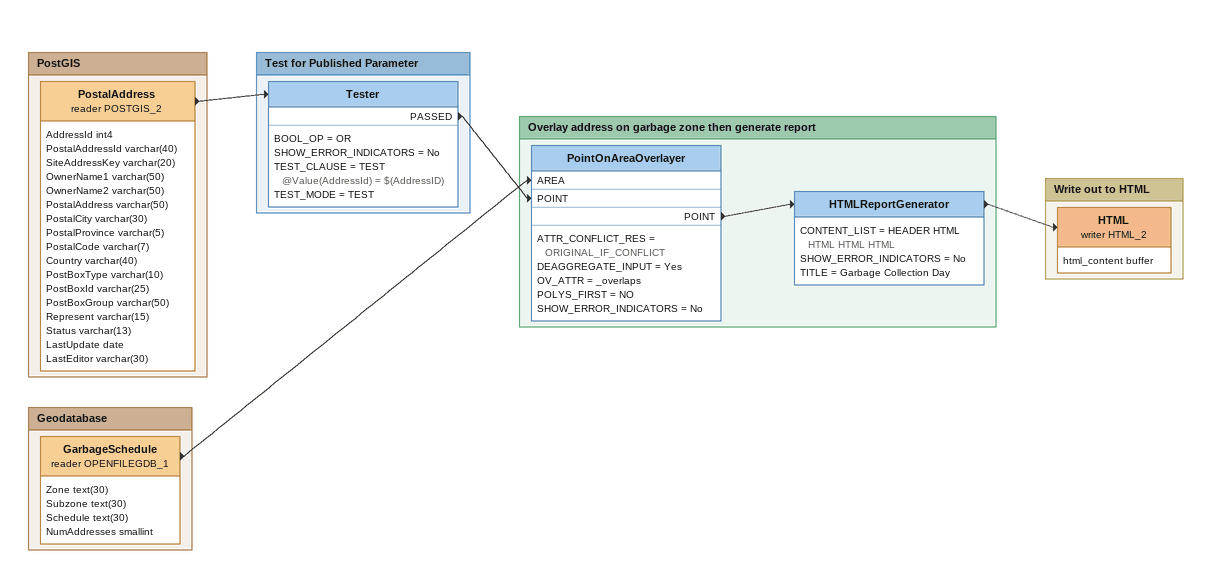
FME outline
Bookmark: PostGIS
PostalAddress (reader POSTGIS_2)
    attributes: AddressId int4, PostalAddressId varchar(40), SiteAddressKey varchar(20), OwnerName1 varchar(50), OwnerName2 varchar(50), PostalAddress varchar(50), PostalCity varchar(30), PostalProvince varchar(5), PostalCode varchar(7), Country varchar(40), PostBoxType varchar(10), PostBoxId varchar(25), PostBoxGroup varchar(50), Represent varchar(15), Status varchar(13), LastUpdate date, LastEditor varchar(30)
    -> Tester

Bookmark: Test for Published Parameter
Tester
    BOOL_OP = OR
    SHOW_ERROR_INDICATORS = No
    TEST_CLAUSE = TEST @Value(AddressId) = $(AddressID)
    TEST_MODE = TEST
    PASSED -> PointOnAreaOverlayer [POINT]

Bookmark: Geodatabase
GarbageSchedule (reader OPENFILEGDB_1)
    attributes: Zone text(30), Subzone text(30), Schedule text(30), NumAddresses smallint
    -> PointOnAreaOverlayer [AREA]

Bookmark: Overlay address on garbage zone then generate report
PointOnAreaOverlayer
    ATTR_CONFLICT_RES = ORIGINAL_IF_CONFLICT
    DEAGGREGATE_INPUT = Yes
    OV_ATTR = _overlaps
    POLYS_FIRST = NO
    SHOW_ERROR_INDICATORS = No
    POINT -> HTMLReportGenerator
HTMLReportGenerator
    CONTENT_LIST = HEADER HTML HTML HTML HTML
    SHOW_ERROR_INDICATORS = No
    TITLE = Garbage Collection Day
    -> HTML (writer HTML_2)

Bookmark: Write out to HTML
HTML (writer HTML_2)
    attributes: html_content buffer
